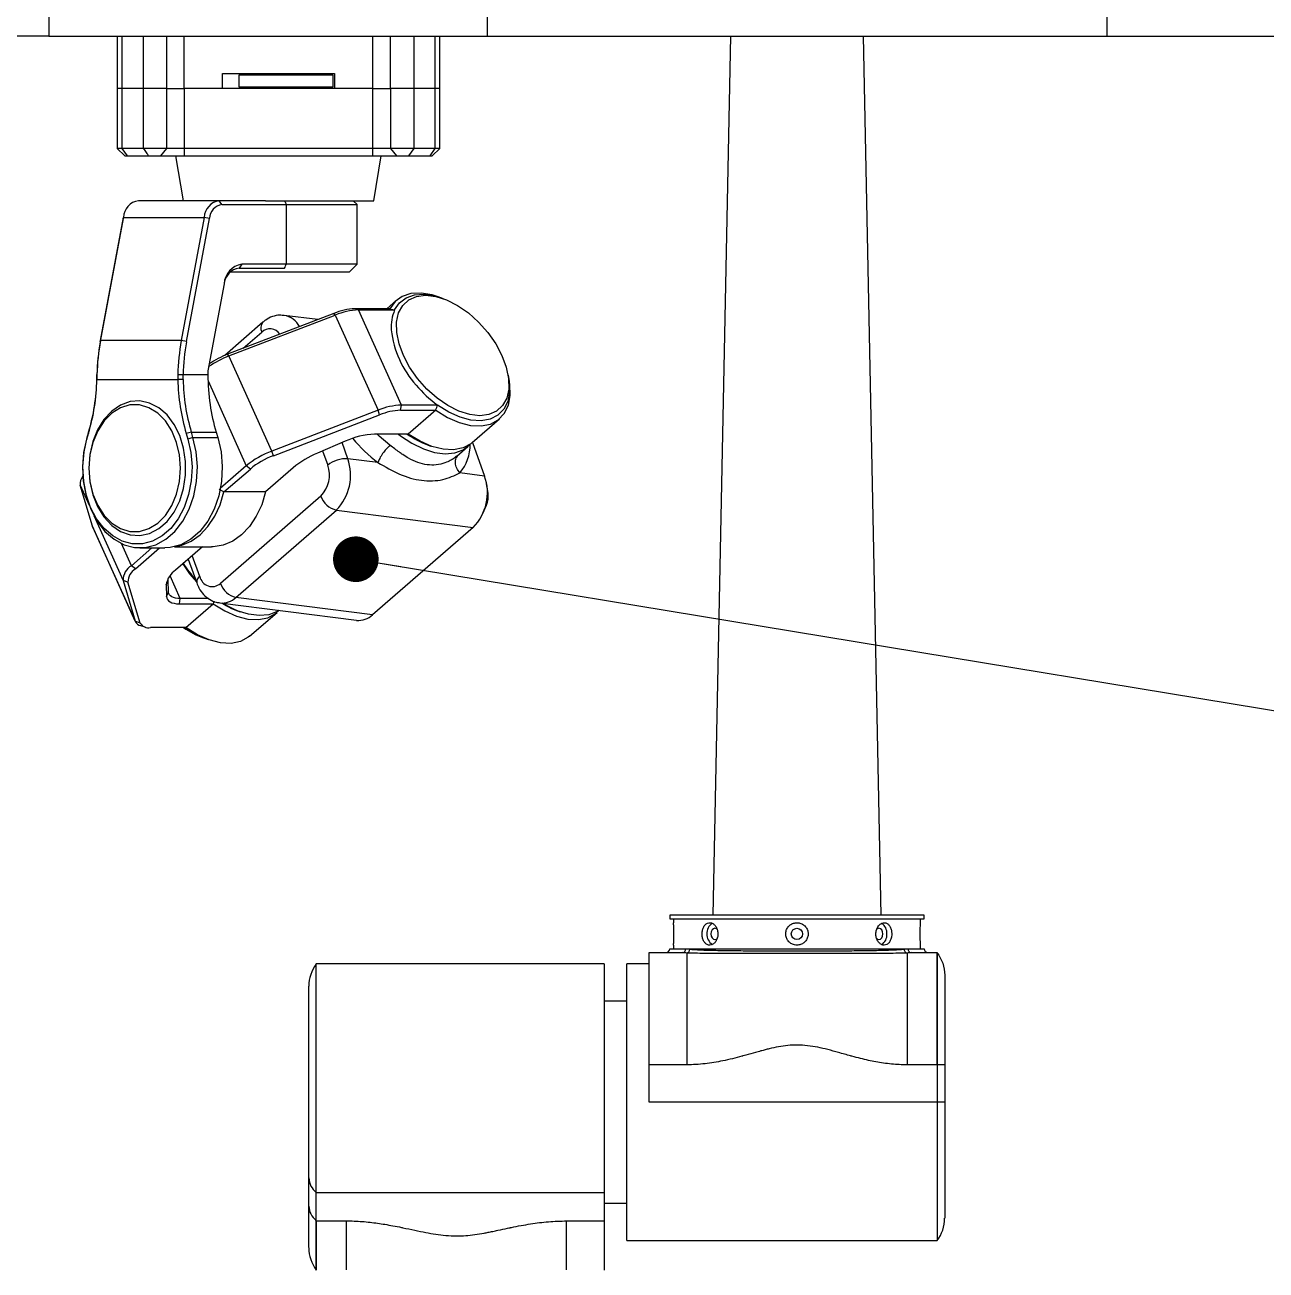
# Model space of a CAD drawing. Header units: millimetres. Extents: x 0 to 297, y 0 to 210.
# Drawn here: x 135.39 to 163.05, y 128.82 to 156.55 of the extents above; entities that cross this region are included whole.
import ezdxf

# ---------------------------------------------------------------- set-up
doc = ezdxf.new("R2010")
doc.units = ezdxf.units.MM
doc.layers.add('图框', color=7, linetype='Continuous')
doc.dimstyles.new('SLDDIMSTYLE0', dxfattribs={"dimtxt": 0.18, "dimasz": 1.016, "dimexe": 0, "dimexo": 0.0625, "dimgap": 0, "dimtad": 0, "dimtih": 1, "dimtoh": 1, "dimdec": 0, "dimrnd": 1e-09, "dimzin": 0, "dimdsep": 46, "dimtxsty": 'Standard', "dimblk1": 'DOT', "dimblk2": 'DOT', "dimsah": 1, "dimcen": 0.09, "dimadec": 0, "dimazin": 0, "dimtfac": 1.016, "dimtdec": 0, "dimtofl": 0, "dimtmove": 0, "dimatfit": 3, "dimldrblk": 'DOT', "dimfxl": 1, "dimfrac": 2, "dimtolj": 1, "dimtzin": 0, "dimarcsym": 0})

# ---------------------------------------------------------------- blocks, each defined once
blk = doc.blocks.new('_Dot')
at = {"color": 0, "linetype": 'ByBlock', "lineweight": -2}
blk.add_line((-0.5, 0), (-1, 0), dxfattribs=at)
at = {"color": 0, "linetype": 'ByBlock', "const_width": 0.5}
blk.add_lwpolyline([(-0.25, 0, 1), (0.25, 0, 1)], format="xyb", close=True, dxfattribs=at)

msp = doc.modelspace()

# ---------------------------------------------------------------- linework, layer by layer
at = {"color": 7, "linetype": 'Continuous', "lineweight": 25}
for p, q in [((135.928, 156.804), (135.928, 156.304)), ((145.691, 156.804), (145.691, 156.304)), ((159.499, 156.804), (159.499, 156.304)), ((135.928, 156.304), (125.928, 156.304)), ((135.928, 156.304), (145.691, 156.304)), ((137.453, 156.304), (137.453, 155.137)), ((137.558, 156.304), (137.558, 155.137)), ((138.032, 156.304), (138.032, 155.137)), ((138.547, 156.304), (138.547, 155.137)), ((138.947, 155.137), (138.947, 156.304)), ((143.141, 156.304), (143.141, 155.137)), ((143.542, 155.137), (143.542, 156.304)), ((144.057, 156.304), (144.057, 155.137)), ((144.53, 156.304), (144.53, 155.137)), ((144.636, 155.137), (144.636, 156.304)), ((145.691, 156.304), (159.499, 156.304)), ((151.112, 156.304), (150.72, 136.721)), ((154.47, 136.721), (154.078, 156.304)), ((159.499, 156.304), (169.262, 156.304)), ((139.794, 155.137), (139.794, 155.471)), ((139.794, 155.471), (142.294, 155.471)), ((140.161, 155.437), (140.161, 155.171)), ((142.261, 155.437), (140.161, 155.437)), ((142.261, 155.171), (142.261, 155.437)), ((142.294, 155.471), (142.294, 155.137)), ((137.453, 155.137), (137.453, 153.804)), ((137.558, 155.137), (137.453, 155.137)), ((137.558, 155.137), (137.453, 155.137)), ((137.558, 155.137), (137.558, 153.804)), ((138.032, 155.137), (137.558, 155.137)), ((138.032, 155.137), (137.558, 155.137)), ((138.032, 155.137), (138.032, 153.804)), ((138.547, 155.137), (138.032, 155.137)), ((138.547, 155.137), (138.032, 155.137)), ((138.547, 155.137), (138.547, 153.804)), ((138.547, 155.137), (138.947, 155.137)), ((138.547, 155.137), (138.947, 155.137)), ((138.947, 155.137), (138.947, 153.804)), ((143.141, 155.137), (138.947, 155.137)), ((139.794, 155.137), (138.947, 155.137)), ((140.161, 155.171), (142.261, 155.171)), ((143.141, 155.137), (142.294, 155.137)), ((143.141, 155.137), (143.141, 153.804)), ((143.141, 155.137), (143.542, 155.137)), ((143.141, 155.137), (143.542, 155.137)), ((143.542, 155.137), (143.542, 153.804)), ((144.057, 155.137), (143.542, 155.137)), ((144.057, 155.137), (143.542, 155.137)), ((144.057, 155.137), (144.057, 153.804)), ((144.53, 155.137), (144.057, 155.137)), ((144.53, 155.137), (144.057, 155.137)), ((144.53, 155.137), (144.53, 153.804)), ((144.636, 155.137), (144.53, 155.137)), ((144.636, 155.137), (144.53, 155.137)), ((144.636, 153.804), (144.636, 155.137)), ((137.453, 153.804), (137.619, 153.637)), ((137.558, 153.804), (137.453, 153.804)), ((138.032, 153.804), (137.558, 153.804)), ((137.558, 153.804), (137.676, 153.637)), ((138.547, 153.804), (138.032, 153.804)), ((138.547, 153.804), (138.414, 153.637)), ((138.947, 153.804), (138.547, 153.804)), ((138.947, 153.804), (138.947, 153.637)), ((143.141, 153.804), (138.947, 153.804)), ((143.542, 153.804), (143.141, 153.804)), ((143.141, 153.804), (143.141, 153.637)), ((144.057, 153.804), (143.542, 153.804)), ((143.542, 153.804), (143.675, 153.637)), ((144.057, 153.804), (143.939, 153.637)), ((144.53, 153.804), (144.057, 153.804)), ((144.53, 153.804), (144.413, 153.637)), ((144.469, 153.637), (144.636, 153.804)), ((144.636, 153.804), (144.53, 153.804)), ((137.619, 153.637), (137.676, 153.637)), ((137.676, 153.637), (138.15, 153.637)), ((138.15, 153.637), (138.414, 153.637)), ((138.414, 153.637), (138.947, 153.637)), ((138.753, 153.637), (138.919, 152.637)), ((138.947, 153.637), (143.141, 153.637)), ((143.141, 153.637), (143.675, 153.637)), ((143.169, 152.637), (143.336, 153.637)), ((143.675, 153.637), (143.939, 153.637)), ((143.939, 153.637), (144.413, 153.637)), ((144.413, 153.637), (144.469, 153.637)), ((139.725, 152.637), (137.924, 152.637)), ((139.785, 152.554), (139.725, 152.637)), ((140.753, 152.637), (139.725, 152.637)), ((140.753, 152.637), (143.169, 152.637)), ((142.794, 152.554), (142.711, 152.637)), ((139.785, 152.554), (141.218, 152.554)), ((141.218, 152.554), (141.218, 151.221)), ((141.218, 152.554), (142.794, 152.554)), ((142.794, 151.221), (142.794, 152.554)), ((137.585, 152.245), (137.075, 149.498)), ((137.079, 149.52), (137.589, 152.267)), ((137.585, 152.245), (137.589, 152.267)), ((137.589, 152.267), (139.39, 152.267)), ((139.39, 152.267), (138.88, 149.52)), ((138.995, 149.498), (139.506, 152.245)), ((139.506, 152.245), (139.39, 152.267)), ((140.225, 151.221), (140.165, 151.137)), ((141.218, 151.221), (140.225, 151.221)), ((142.794, 151.221), (141.218, 151.221)), ((142.628, 151.054), (142.794, 151.221)), ((139.973, 151.054), (142.628, 151.054)), ((140.165, 151.137), (141.18, 151.137)), ((139.834, 150.788), (139.473, 148.848)), ((143.676, 150.421), (143.457, 150.23)), ((144.662, 150.475), (144.6, 150.498)), ((144.723, 150.453), (144.662, 150.475)), ((142.279, 150.128), (139.91, 149.217)), ((139.941, 149.179), (142.31, 150.09)), ((141.918, 149.989), (141.172, 150.084)), ((142.31, 150.09), (142.279, 150.128)), ((142.31, 150.09), (143.265, 147.971)), ((142.828, 150.204), (142.745, 150.23)), ((143.528, 150.23), (142.745, 150.23)), ((143.783, 148.085), (142.828, 150.204)), ((142.828, 150.204), (143.633, 150.204)), ((140.696, 149.93), (139.846, 149.191)), ((137.075, 149.498), (137.079, 149.52)), ((138.88, 149.52), (137.079, 149.52)), ((138.995, 149.498), (138.88, 149.52)), ((140.259, 149.351), (140.671, 149.709)), ((139.941, 149.179), (139.91, 149.217)), ((140.897, 147.06), (139.941, 149.179)), ((136.999, 148.761), (137.001, 148.764)), ((137.001, 148.761), (136.999, 148.758)), ((136.999, 148.761), (136.999, 148.758)), ((137.001, 148.761), (137.001, 148.764)), ((138.802, 148.764), (138.802, 148.761)), ((138.802, 148.764), (138.92, 148.761)), ((138.92, 148.758), (138.802, 148.761)), ((138.92, 148.758), (138.92, 148.761)), ((139.473, 148.761), (138.92, 148.761)), ((139.473, 148.848), (139.473, 148.761)), ((146.164, 148.748), (146.15, 148.812)), ((146.177, 148.683), (146.164, 148.748)), ((136.997, 148.659), (136.999, 148.657)), ((136.997, 148.659), (136.997, 148.657)), ((136.999, 148.654), (136.997, 148.657)), ((136.999, 148.657), (138.802, 148.657)), ((136.999, 148.654), (136.999, 148.657)), ((138.802, 148.657), (138.92, 148.659)), ((138.802, 148.657), (138.802, 148.654)), ((138.92, 148.657), (138.802, 148.654)), ((138.92, 148.657), (138.92, 148.659)), ((139.475, 148.623), (140.328, 146.732)), ((143.265, 147.971), (140.897, 147.06)), ((140.93, 146.957), (143.298, 147.868)), ((143.298, 147.868), (143.265, 147.971)), ((143.764, 147.97), (143.783, 148.085)), ((143.764, 147.97), (144.548, 147.97)), ((144.588, 148.085), (143.783, 148.085)), ((144.548, 147.97), (143.937, 147.439)), ((145.362, 147.249), (145.972, 147.779)), ((136.775, 147.328), (136.811, 147.449)), ((136.778, 147.36), (136.775, 147.328)), ((136.814, 147.481), (136.778, 147.36)), ((136.814, 147.481), (136.811, 147.449)), ((139.103, 147.481), (138.989, 147.449)), ((138.989, 147.449), (139.026, 147.328)), ((139.139, 147.36), (139.026, 147.328)), ((139.139, 147.36), (139.103, 147.481)), ((139.103, 147.481), (139.657, 147.481)), ((139.139, 147.36), (139.693, 147.36)), ((139.657, 147.481), (139.693, 147.36)), ((143.937, 147.439), (143.188, 147.439)), ((140.93, 146.957), (140.897, 147.06)), ((142.532, 147.279), (141.913, 147.014)), ((142.027, 147.063), (142.142, 146.745)), ((142.589, 146.891), (142.46, 147.248)), ((144.376, 147.194), (144.438, 147.172)), ((145.015, 146.947), (145.26, 147.16)), ((145.366, 147.252), (145.636, 146.504)), ((143.259, 146.806), (142.589, 146.891)), ((136.685, 146.511), (136.644, 146.422)), ((140.328, 146.732), (139.749, 146.229)), ((139.83, 146.15), (140.418, 146.661)), ((140.418, 146.661), (140.328, 146.732)), ((141.373, 146.687), (140.755, 146.15)), ((145.636, 146.504), (145.088, 146.574)), ((136.899, 145.387), (136.626, 146.298)), ((136.626, 146.298), (136.826, 145.855)), ((145.715, 146.122), (145.681, 146.328)), ((141.989, 146.058), (139.75, 144.113)), ((140.755, 146.15), (139.83, 146.15)), ((140.095, 143.801), (142.334, 145.747)), ((142.334, 145.747), (145.381, 145.36)), ((145.598, 145.667), (145.681, 145.858)), ((137.854, 143.268), (136.899, 145.387)), ((136.904, 145.373), (136.899, 145.387)), ((136.904, 145.373), (137.859, 143.254)), ((136.93, 145.624), (137.582, 144.179)), ((145.381, 145.36), (143.142, 143.414)), ((137.769, 144.507), (137.547, 144.998)), ((138.225, 144.904), (137.769, 144.507)), ((137.858, 144.437), (138.396, 144.904)), ((137.958, 144.904), (138.513, 144.904)), ((138.727, 144.929), (139.553, 144.929)), ((139.35, 144.929), (138.753, 144.41)), ((139.032, 144.653), (139.223, 144.124)), ((139.293, 144.269), (139.125, 144.734)), ((137.858, 144.437), (137.769, 144.507)), ((138.857, 143.773), (138.628, 144.282)), ((137.69, 144.141), (137.582, 144.179)), ((137.582, 144.179), (137.854, 143.268)), ((137.963, 143.23), (137.69, 144.141)), ((138.542, 144.084), (138.587, 144.184)), ((138.542, 144.084), (138.551, 143.818)), ((138.596, 143.919), (138.587, 144.184)), ((138.551, 143.818), (138.596, 143.919)), ((138.838, 143.658), (138.857, 143.773)), ((139.489, 143.773), (138.857, 143.773)), ((143.142, 143.414), (140.095, 143.801)), ((138.838, 143.658), (139.587, 143.658)), ((138.977, 143.128), (139.587, 143.658)), ((139.737, 143.676), (142.784, 143.29)), ((140.128, 143.502), (140.19, 143.479)), ((140.401, 142.937), (141.012, 143.468)), ((137.963, 143.23), (137.854, 143.268)), ((137.971, 143.171), (138.068, 143.143)), ((138.977, 143.128), (138.193, 143.128)), ((139.354, 142.905), (139.416, 142.882)), ((139.416, 142.882), (139.477, 142.86)), ((149.762, 136.721), (149.762, 136.637)), ((155.428, 136.721), (149.762, 136.721)), ((149.762, 136.637), (152.595, 136.637)), ((149.845, 136.637), (149.845, 136.551)), ((152.595, 136.637), (155.428, 136.637)), ((155.345, 136.551), (155.345, 136.637)), ((155.428, 136.637), (155.428, 136.721)), ((149.762, 135.971), (150.118, 135.971)), ((149.845, 136.054), (149.845, 135.971)), ((150.118, 135.971), (150.207, 135.961)), ((150.118, 135.971), (155.072, 135.971)), ((154.983, 135.961), (155.072, 135.971)), ((155.072, 135.971), (155.428, 135.971)), ((155.345, 135.971), (155.345, 136.054)), ((149.303, 135.887), (150.046, 135.887)), ((155.145, 135.887), (155.72, 135.887)), ((148.303, 135.637), (141.887, 135.637)), ((141.887, 130.543), (141.887, 135.637)), ((141.887, 130.543), (141.887, 135.637)), ((148.303, 135.637), (148.303, 130.543)), ((149.303, 135.637), (148.803, 135.637)), ((148.803, 132.554), (148.803, 135.637)), ((141.72, 130.869), (141.72, 135.137)), ((148.803, 134.804), (148.303, 134.804)), ((150.141, 133.387), (149.303, 133.387)), ((149.303, 132.554), (149.303, 133.387)), ((155.72, 133.387), (155.049, 133.387)), ((155.72, 133.387), (155.72, 132.554)), ((155.72, 133.387), (155.72, 132.554)), ((155.887, 133.387), (155.887, 132.554)), ((148.803, 129.471), (148.803, 132.554)), ((155.72, 132.554), (149.303, 132.554)), ((155.887, 132.554), (155.72, 132.554)), ((155.72, 132.554), (155.72, 129.471)), ((155.72, 132.554), (155.72, 129.471)), ((155.887, 132.554), (155.887, 129.971)), ((141.72, 130.237), (141.72, 130.869)), ((141.887, 129.911), (141.887, 130.543)), ((141.887, 130.543), (148.303, 130.543)), ((141.887, 129.911), (141.887, 130.543)), ((148.303, 130.543), (148.303, 129.911)), ((148.303, 130.304), (148.803, 130.304)), ((141.887, 129.911), (142.558, 129.911)), ((147.465, 129.911), (148.303, 129.911)), ((148.803, 129.471), (155.72, 129.471))]:
    msp.add_line(p, q, dxfattribs=at)
at = {"color": 7, "linetype": 'Continuous', "lineweight": 25, "flags": 128}
for points in [[(144.6, 150.498), (144.468, 150.54), (144.222, 150.581), (143.997, 150.57), (143.802, 150.506), (143.644, 150.391), (143.528, 150.23)], [(143.633, 150.204), (143.74, 150.362), (143.889, 150.476), (144.073, 150.541), (144.287, 150.556), (144.522, 150.519), (144.662, 150.475)], [(143.828, 149.189), (143.731, 149.45), (143.68, 149.702), (143.677, 149.934), (143.722, 150.137), (143.813, 150.304), (143.947, 150.428), (144.118, 150.505), (144.321, 150.531), (144.547, 150.505), (144.787, 150.428), (145.033, 150.304), (145.275, 150.137), (145.503, 149.934), (145.709, 149.702), (145.885, 149.45), (146.024, 149.189), (146.121, 148.927), (146.172, 148.675), (146.175, 148.443), (146.131, 148.24), (146.039, 148.073), (145.905, 147.949), (145.734, 147.872), (145.531, 147.847), (145.305, 147.872), (145.065, 147.949), (144.819, 148.073), (144.577, 148.24), (144.349, 148.443), (144.143, 148.675), (143.967, 148.927), (143.828, 149.189)], [(144.548, 147.97), (144.809, 147.809), (145.07, 147.695), (145.323, 147.63), (145.558, 147.619), (145.766, 147.661), (145.941, 147.754), (146.076, 147.895), (146.166, 148.08), (146.207, 148.301), (146.2, 148.551), (146.177, 148.683)], [(146.164, 148.748), (146.185, 148.617), (146.192, 148.378), (146.151, 148.166), (146.063, 147.991), (145.931, 147.857), (145.762, 147.77), (145.56, 147.733), (145.333, 147.747), (145.09, 147.813), (144.838, 147.927), (144.588, 148.085)], [(136.82, 146.679), (136.842, 146.377), (136.908, 146.087), (137.014, 145.822), (137.156, 145.592), (137.329, 145.406), (137.525, 145.272), (137.737, 145.196), (137.955, 145.181), (138.171, 145.227), (138.376, 145.332), (138.562, 145.493), (138.72, 145.702), (138.845, 145.951), (138.931, 146.23), (138.975, 146.527), (138.975, 146.831), (138.931, 147.128), (138.845, 147.407), (138.72, 147.656), (138.562, 147.865), (138.376, 148.026), (138.171, 148.131), (137.955, 148.177), (137.737, 148.162), (137.525, 148.086), (137.329, 147.952), (137.156, 147.766), (137.014, 147.536), (136.908, 147.271), (136.842, 146.981), (136.82, 146.679)], [(136.822, 146.679), (136.844, 146.384), (136.91, 146.103), (137.017, 145.846), (137.16, 145.626), (137.332, 145.452), (137.527, 145.332), (137.736, 145.27), (137.949, 145.27), (138.158, 145.332), (138.353, 145.452), (138.525, 145.626), (138.668, 145.846), (138.775, 146.103), (138.841, 146.384), (138.863, 146.679), (138.841, 146.974), (138.775, 147.255), (138.668, 147.512), (138.525, 147.732), (138.353, 147.906), (138.158, 148.026), (137.949, 148.088), (137.736, 148.088), (137.527, 148.026), (137.332, 147.906), (137.16, 147.732), (137.017, 147.512), (136.91, 147.255), (136.844, 146.974), (136.822, 146.679)], [(136.778, 147.36), (136.707, 147.044), (136.68, 146.714), (136.698, 146.383), (136.759, 146.063), (136.863, 145.764), (137.004, 145.497), (137.179, 145.271), (137.382, 145.095), (137.604, 144.973), (137.839, 144.912), (138.078, 144.912), (138.312, 144.973), (138.535, 145.095), (138.737, 145.271), (138.912, 145.497), (139.054, 145.764), (139.157, 146.063), (139.219, 146.383), (139.237, 146.714), (139.21, 147.044), (139.139, 147.36)], [(139.026, 147.328), (139.093, 147.026), (139.119, 146.712), (139.102, 146.397), (139.043, 146.092), (138.945, 145.807), (138.809, 145.552), (138.643, 145.337), (138.45, 145.169), (138.238, 145.054), (138.014, 144.995), (137.787, 144.995), (137.563, 145.054), (137.351, 145.169), (137.158, 145.337), (136.991, 145.552), (136.856, 145.807), (136.758, 146.092), (136.699, 146.397), (136.682, 146.712), (136.708, 147.026), (136.775, 147.328)], [(139.693, 147.36), (139.764, 147.044), (139.791, 146.714), (139.773, 146.383), (139.712, 146.063), (139.608, 145.764), (139.467, 145.497), (139.291, 145.271), (139.089, 145.095), (138.867, 144.973), (138.632, 144.912), (138.513, 144.904)], [(143.528, 147.189), (143.286, 147.394), (143.24, 147.439)], [(143.718, 147.439), (143.765, 147.402), (144.018, 147.234), (144.274, 147.107), (144.524, 147.028), (144.76, 146.998), (144.974, 147.018), (145.159, 147.089), (145.308, 147.207), (145.317, 147.216)], [(143.913, 147.439), (144.126, 147.308), (144.376, 147.194)], [(145.362, 147.249), (145.33, 147.223), (145.156, 147.13), (144.947, 147.088), (144.712, 147.1), (144.46, 147.164), (144.198, 147.278), (143.937, 147.439)], [(138.768, 144.94), (138.888, 144.966), (139.1, 145.056), (139.297, 145.196), (139.474, 145.381), (139.625, 145.607), (139.745, 145.866), (139.83, 146.15)], [(140.755, 146.15), (140.67, 145.866), (140.55, 145.607), (140.399, 145.381), (140.222, 145.196), (140.025, 145.056), (139.812, 144.966), (139.592, 144.93), (139.553, 144.929)], [(138.911, 144.548), (139.063, 144.327), (139.216, 144.144)], [(138.587, 144.184), (138.589, 144.216), (138.593, 144.234)], [(138.551, 143.818), (138.556, 143.783), (138.571, 143.751), (138.595, 143.723), (138.628, 143.7), (138.669, 143.682), (138.718, 143.669), (138.775, 143.661), (138.838, 143.658)], [(138.857, 143.773), (138.799, 143.776), (138.748, 143.783), (138.704, 143.795), (138.666, 143.811), (138.636, 143.832), (138.615, 143.857), (138.601, 143.886), (138.596, 143.919)], [(139.587, 143.658), (139.848, 143.498), (140.11, 143.383), (140.362, 143.319), (140.597, 143.307), (140.806, 143.349), (140.98, 143.442), (141.06, 143.515)], [(139.782, 143.671), (139.995, 143.556), (140.128, 143.502)], [(140.128, 143.502), (139.878, 143.615), (139.782, 143.671)], [(141.052, 143.509), (141.012, 143.485), (140.827, 143.414), (140.613, 143.394), (140.377, 143.424), (140.127, 143.503), (139.871, 143.63), (139.809, 143.667)], [(138.953, 143.128), (139.165, 142.996), (139.416, 142.882)], [(140.401, 142.937), (140.37, 142.912), (140.195, 142.818), (139.987, 142.777), (139.752, 142.788), (139.499, 142.852), (139.238, 142.967), (138.977, 143.128)], [(150.817, 136.408), (150.802, 136.42), (150.768, 136.429), (150.735, 136.42), (150.706, 136.392), (150.687, 136.352), (150.68, 136.304), (150.687, 136.256), (150.706, 136.216), (150.735, 136.189), (150.768, 136.179), (150.802, 136.189), (150.816, 136.198)], [(154.51, 136.304), (154.503, 136.352), (154.484, 136.392), (154.456, 136.42), (154.422, 136.429), (154.388, 136.42), (154.371, 136.406)], [(154.374, 136.199), (154.388, 136.189), (154.422, 136.179), (154.456, 136.189), (154.484, 136.216), (154.503, 136.256), (154.51, 136.304)]]:
    msp.add_lwpolyline(points, dxfattribs=at)
at = {"color": 7, "linetype": 'Continuous', "lineweight": 25}
msp.add_circle((152.595, 136.304), 0.125, dxfattribs=at)
for centre, radius, start, end in [((137.986, 152.245), 0.398, 98.9574, 176.8166), ((139.787, 152.245), 0.398, 98.9574, 176.8166), ((139.837, 152.227), 0.331, 98.9574, 176.8166), ((140.297, 150.763), 0.464, 98.9574, 176.8166), ((140.225, 150.749), 0.393, 98.7746, 175.105), ((141.091, 149.616), 0.474, 27.2394, 80.2582), ((142.801, 148.861), 1.371, 92.3635, 112.4163), ((142.89, 148.682), 1.523, 92.3635, 112.4163), ((144.468, 149.833), 0.914, 156.0627, 184.5767), ((140.841, 149.802), 0.193, 138.4554, 208.5535), ((141.716, 148.662), 4.716, 169.5181, 178.7601), ((143.517, 148.662), 4.716, 169.5181, 178.7601), ((140.853, 149.523), 0.26, 32.7116, 134.2857), ((145.742, 150.005), 2.199, 186.3856, 222.1621), ((141.596, 148.661), 4.598, 169.5181, 178.7601), ((143.517, 148.661), 4.598, 169.5181, 178.7601), ((140.698, 147.19), 2.128, 110.8386, 124.5688), ((140.575, 147.458), 1.88, 110.7124, 124.8158), ((144.061, 148.76), 4.588, 179.984, 188.322), ((132.429, 148.748), 4.571, 343.4972, 358.8257), ((132.538, 148.748), 4.46, 343.4972, 358.8257), ((143.372, 148.748), 4.571, 181.1743, 196.5028), ((143.379, 148.748), 4.46, 181.1743, 196.5028), ((146.198, 150.288), 2.728, 220.1557, 233.8522), ((143.814, 148.721), 4.338, 188.2941, 196.6097), ((143.846, 146.563), 1.523, 92.3635, 112.4163), ((143.821, 146.6), 1.371, 92.3635, 112.4163), ((143.273, 145.666), 1.775, 92.7609, 114.6707), ((145.352, 149.556), 3.456, 219.8226, 232.7382), ((145.094, 149.108), 2.044, 234.7291, 249.459), ((141.585, 145.212), 1.972, 110.4163, 129.5869), ((144.341, 147.202), 0.975, 319.9323, 0.6595), ((141.549, 145.293), 1.775, 110.4163, 129.5869), ((142.721, 145.067), 2.108, 112.5415, 129.7619), ((141.517, 146.524), 0.663, 315.3679, 19.4669), ((142.551, 146.248), 0.643, 86.6297, 129.5176), ((141.547, 146.523), 1.105, 315.3679, 19.4669), ((136.875, 146.328), 0.25, 138.6703, 186.8665), ((144.595, 146.136), 1.105, 315.3679, 19.4669), ((142.446, 146.218), 0.485, 199.2603, 256.5551), ((145.242, 146.048), 0.478, 336.5949, 8.9483), ((141.392, 146.119), 2.921, 212.3016, 221.3308), ((137.967, 144.177), 0.385, 120.9989, 179.712), ((138.037, 144.139), 0.347, 120.9989, 179.712), ((139.032, 143.998), 0.498, 124.1309, 170.0871), ((139.368, 144.143), 0.146, 120.8947, 187.3922), ((139.565, 144.318), 0.277, 190.3498, 311.9936), ((140.208, 144.273), 0.485, 199.2603, 256.5551), ((139.781, 144.127), 0.453, 264.4125, 313.9546), ((142.828, 143.74), 0.453, 264.4125, 313.9546), ((138.002, 143.328), 0.159, 201.9438, 258.9332), ((138.15, 143.341), 0.218, 210.669, 281.4258), ((140.016, 144.686), 1.9, 235.0821, 249.603), ((150.869, 136.304), 0.284, 123.9975, 236.2588), ((154.35, 136.327), 0.25, 354.6328, 57.8054), ((154.353, 136.28), 0.247, 300.2335, 5.6165), ((149.678, 135.971), 0.0833, 270, 0), ((155.512, 135.971), 0.0833, 180, 270), ((142.553, 135.137), 0.833, 143.1301, 180), ((142.158, 130.887), 0.438, 182.3619, 231.7756), ((155.053, 129.971), 0.833, 323.1301, 0), ((142.553, 129.314), 0.833, 180.0001, 216.741)]:
    msp.add_arc(centre, radius, start, end, dxfattribs=at)
for points, knots in [([(138.032, 153.804), (138.054, 153.773), (138.093, 153.717), (138.132, 153.662), (138.15, 153.637)], [0, 0, 0, 0, 0.56, 1, 1, 1, 1]), ([(141.18, 152.637), (141.187, 152.622), (141.2, 152.594), (141.213, 152.566), (141.218, 152.554)], [0, 0, 0, 0, 0.560006, 1, 1, 1, 1]), ([(141.18, 151.137), (141.187, 151.153), (141.2, 151.181), (141.213, 151.208), (141.218, 151.221)], [0, 0, 0, 0, 0.560006, 1, 1, 1, 1]), ([(141.173, 150.077), (141.14, 150.082), (141.052, 150.096), (140.908, 150.061), (140.782, 150), (140.717, 149.947), (140.696, 149.93)], [0, 0, 0, 0, 0.192164, 0.520512, 0.844017, 1, 1, 1, 1]), ([(143.528, 150.23), (143.548, 150.225), (143.583, 150.216), (143.617, 150.208), (143.633, 150.204)], [0, 0, 0, 0, 0.560006, 1, 1, 1, 1]), ([(136.999, 148.758), (136.999, 148.74), (136.998, 148.707), (136.997, 148.674), (136.997, 148.659)], [0, 0, 0, 0, 0.55858, 1, 1, 1, 1]), ([(136.999, 148.657), (136.999, 148.676), (137, 148.711), (137.001, 148.746), (137.001, 148.761)], [0, 0, 0, 0, 0.561426, 1, 1, 1, 1]), ([(138.802, 148.761), (138.802, 148.742), (138.801, 148.707), (138.802, 148.672), (138.802, 148.657)], [0, 0, 0, 0, 0.558583, 1, 1, 1, 1]), ([(138.92, 148.659), (138.919, 148.678), (138.919, 148.711), (138.92, 148.744), (138.92, 148.758)], [0, 0, 0, 0, 0.561422, 1, 1, 1, 1]), ([(144.548, 147.97), (144.555, 147.991), (144.569, 148.03), (144.582, 148.068), (144.588, 148.085)], [0, 0, 0, 0, 0.560006, 1, 1, 1, 1]), ([(144.902, 146.867), (144.893, 146.862), (144.846, 146.835), (144.677, 146.761), (144.355, 146.721), (144.036, 146.842), (143.833, 146.968), (143.696, 147.063), (143.599, 147.135), (143.528, 147.189)], [0, 0, 0, 0, 0.026194, 0.12403, 0.415694, 0.707257, 0.801495, 0.853869, 1, 1, 1, 1]), ([(143.259, 146.806), (143.421, 146.712), (143.753, 146.519), (144.229, 146.386), (144.715, 146.397), (144.966, 146.516), (145.088, 146.574)], [0, 0, 0, 0, 0.24377, 0.499967, 0.756267, 1, 1, 1, 1]), ([(145.012, 146.951), (144.985, 146.927), (144.954, 146.898), (144.912, 146.873), (144.904, 146.868), (144.902, 146.867)], [0, 0, 0, 0, 0.800315, 0.9617588, 1, 1, 1, 1]), ([(145.088, 146.574), (145.061, 146.609), (145.007, 146.678), (144.98, 146.798), (144.988, 146.894), (145.02, 146.934), (145.03, 146.946)], [0, 0, 0, 0, 0.290406, 0.580812, 0.871218, 1, 1, 1, 1]), ([(139.83, 146.15), (139.81, 146.16), (139.774, 146.179), (139.737, 146.197), (139.721, 146.204)], [0, 0, 0, 0, 0.560006, 1, 1, 1, 1]), ([(139.223, 144.124), (139.239, 144.086), (139.277, 143.991), (139.37, 143.862), (139.503, 143.754), (139.629, 143.691), (139.709, 143.685), (139.735, 143.683)], [0, 0, 0, 0, 0.168317, 0.418425, 0.657375, 0.889852, 1, 1, 1, 1]), ([(139.607, 143.714), (139.606, 143.713), (139.6, 143.694), (139.593, 143.675), (139.587, 143.658)], [0, 0, 0, 0, 0.096805, 1, 1, 1, 1]), ([(149.856, 136.304), (149.856, 136.332), (149.856, 136.388), (149.852, 136.463), (149.848, 136.519), (149.845, 136.551), (149.845, 136.551), (149.845, 136.551)], [0, 0, 0, 0, 0.214234, 0.428446, 0.643215, 0.858351, 1, 1, 1, 1]), ([(150.835, 136.304), (150.833, 136.332), (150.829, 136.388), (150.796, 136.463), (150.749, 136.52), (150.69, 136.553), (150.63, 136.557), (150.573, 136.533), (150.527, 136.484), (150.495, 136.414), (150.48, 136.332), (150.483, 136.247), (150.504, 136.168), (150.542, 136.104), (150.592, 136.063), (150.651, 136.049), (150.711, 136.064), (150.766, 136.105), (150.809, 136.169), (150.832, 136.239), (150.834, 136.286), (150.835, 136.304)], [0, 0, 0, 0, 0.053537, 0.10707, 0.160741, 0.214504, 0.268116, 0.321571, 0.375106, 0.428834, 0.482568, 0.53611, 0.589561, 0.643165, 0.696926, 0.750605, 0.804091, 0.857574, 0.911247, 0.965009, 1, 1, 1, 1]), ([(152.595, 136.054), (152.623, 136.057), (152.679, 136.062), (152.754, 136.105), (152.811, 136.168), (152.844, 136.248), (152.848, 136.333), (152.824, 136.415), (152.775, 136.484), (152.705, 136.534), (152.623, 136.557), (152.538, 136.552), (152.459, 136.519), (152.395, 136.462), (152.354, 136.387), (152.34, 136.303), (152.355, 136.219), (152.396, 136.144), (152.46, 136.088), (152.53, 136.058), (152.577, 136.055), (152.595, 136.054)], [0, 0, 0, 0, 0.053538, 0.107071, 0.160741, 0.214504, 0.268117, 0.32157, 0.375105, 0.428833, 0.482567, 0.536109, 0.589562, 0.643166, 0.696927, 0.750606, 0.804091, 0.857573, 0.911246, 0.965008, 1, 1, 1, 1]), ([(154.708, 136.304), (154.707, 136.332), (154.703, 136.388), (154.675, 136.463), (154.633, 136.52), (154.579, 136.553), (154.519, 136.557), (154.46, 136.533), (154.408, 136.484), (154.37, 136.414), (154.352, 136.332), (154.356, 136.247), (154.381, 136.168), (154.425, 136.104), (154.48, 136.063), (154.541, 136.049), (154.599, 136.064), (154.649, 136.105), (154.686, 136.169), (154.706, 136.239), (154.708, 136.286), (154.708, 136.304)], [0, 0, 0, 0, 0.053537, 0.10707, 0.160741, 0.214504, 0.268116, 0.321571, 0.375106, 0.428834, 0.482568, 0.53611, 0.589561, 0.643165, 0.696926, 0.750605, 0.804091, 0.857574, 0.911247, 0.965009, 1, 1, 1, 1]), ([(155.345, 136.551), (155.345, 136.552), (155.345, 136.555), (155.343, 136.532), (155.339, 136.484), (155.335, 136.414), (155.333, 136.332), (155.334, 136.247), (155.337, 136.168), (155.341, 136.105), (155.344, 136.062), (155.345, 136.057), (155.345, 136.054)], [0, 0, 0, 0, 0.036426, 0.143334, 0.250401, 0.357854, 0.46532, 0.572401, 0.679301, 0.786506, 0.894025, 1, 1, 1, 1]), ([(149.845, 136.054), (149.845, 136.054), (149.845, 136.049), (149.846, 136.066), (149.849, 136.105), (149.853, 136.169), (149.856, 136.239), (149.856, 136.286), (149.856, 136.304)], [0, 0, 0, 0, 0.002759, 0.216631, 0.430489, 0.645107, 0.860084, 1, 1, 1, 1]), ([(150.144, 135.879), (150.152, 135.881), (150.168, 135.886), (150.187, 135.904), (150.202, 135.929), (150.206, 135.949), (150.207, 135.96), (150.207, 135.961)], [0, 0, 0, 0, 0.239066, 0.478129, 0.717267, 0.98235, 1, 1, 1, 1]), ([(150.207, 135.961), (150.322, 135.954), (150.53, 135.943), (150.926, 135.936), (151.334, 135.931), (151.782, 135.927), (152.21, 135.924), (152.548, 135.924), (152.882, 135.924), (153.258, 135.926), (153.711, 135.93), (154.133, 135.934), (154.588, 135.941), (154.834, 135.953), (154.983, 135.961)], [0, 0, 0, 0, 0.10371, 0.186632, 0.271959, 0.354879, 0.440204, 0.5016, 0.533687, 0.616594, 0.701905, 0.784283, 0.869017, 1, 1, 1, 1]), ([(154.983, 135.961), (154.983, 135.96), (154.984, 135.949), (154.988, 135.929), (155.003, 135.904), (155.022, 135.886), (155.038, 135.881), (155.046, 135.879)], [0, 0, 0, 0, 0.01765, 0.282735, 0.521873, 0.760935, 1, 1, 1, 1]), ([(149.303, 133.387), (149.303, 133.525), (149.303, 133.799), (149.303, 134.163), (149.303, 134.474), (149.303, 134.732), (149.303, 135.024), (149.303, 135.276), (149.303, 135.48), (149.303, 135.614), (149.303, 135.728), (149.303, 135.85), (149.303, 135.873), (149.303, 135.887)], [0, 0, 0, 0, 0.125251, 0.248602, 0.334721, 0.417798, 0.498535, 0.628852, 0.689856, 0.748951, 0.813023, 0.874513, 1, 1, 1, 1]), ([(150.141, 135.877), (150.109, 135.882), (150.076, 135.887), (150.046, 135.887), (150.046, 135.887)], [0, 0, 0, 0, 0.999972, 1, 1, 1, 1]), ([(150.144, 135.879), (150.144, 135.879), (150.143, 135.879), (150.142, 135.878), (150.141, 135.878), (150.141, 135.877), (150.141, 135.877)], [0, 0, 0, 0, 0.185202, 0.422569, 0.85561, 1, 1, 1, 1]), ([(150.141, 135.877), (150.141, 135.868), (150.141, 135.839), (150.141, 135.717), (150.141, 135.481), (150.141, 135.153), (150.141, 134.754), (150.141, 134.31), (150.141, 133.849), (150.141, 133.539), (150.141, 133.387)], [0, 0, 0, 0, 0.049991, 0.157194, 0.27716, 0.410457, 0.554709, 0.705035, 0.85538, 1, 1, 1, 1]), ([(155.046, 135.879), (154.885, 135.874), (154.625, 135.866), (154.158, 135.866), (153.732, 135.866), (153.269, 135.867), (152.889, 135.868), (152.548, 135.868), (152.211, 135.868), (151.779, 135.867), (151.327, 135.865), (150.906, 135.866), (150.496, 135.867), (150.269, 135.875), (150.144, 135.879)], [0, 0, 0, 0, 0.132511, 0.21483, 0.299358, 0.381822, 0.466572, 0.498425, 0.559393, 0.641903, 0.7267, 0.809645, 0.894856, 1, 1, 1, 1]), ([(155.049, 135.877), (155.049, 135.878), (155.049, 135.878), (155.048, 135.878), (155.047, 135.879), (155.046, 135.879), (155.046, 135.879)], [0, 0, 0, 0, 0.356765, 0.716578, 0.907676, 1, 1, 1, 1]), ([(155.145, 135.887), (155.145, 135.887), (155.114, 135.887), (155.082, 135.882), (155.049, 135.877)], [0, 0, 0, 0, 0.000028, 1, 1, 1, 1]), ([(155.049, 135.877), (155.049, 135.868), (155.049, 135.839), (155.049, 135.717), (155.049, 135.481), (155.049, 135.153), (155.049, 134.754), (155.049, 134.31), (155.049, 133.849), (155.049, 133.539), (155.049, 133.387)], [0, 0, 0, 0, 0.049991, 0.157194, 0.27716, 0.410457, 0.554709, 0.705035, 0.85538, 1, 1, 1, 1]), ([(155.72, 133.387), (155.72, 133.526), (155.72, 133.801), (155.72, 134.166), (155.72, 134.477), (155.72, 134.734), (155.72, 135.025), (155.72, 135.277), (155.72, 135.48), (155.72, 135.614), (155.72, 135.728), (155.72, 135.85), (155.72, 135.873), (155.72, 135.887)], [0, 0, 0, 0, 0.125879, 0.249836, 0.335617, 0.418381, 0.498821, 0.629083, 0.690065, 0.749143, 0.813159, 0.874611, 1, 1, 1, 1]), ([(155.72, 135.887), (155.72, 135.884), (155.72, 135.876), (155.72, 135.818), (155.72, 135.729), (155.72, 135.577), (155.72, 135.384), (155.72, 135.162), (155.72, 134.924), (155.72, 134.606), (155.72, 134.078), (155.72, 133.662), (155.72, 133.387)], [0, 0, 0, 0, 0.062163, 0.125479, 0.187034, 0.2512, 0.371029, 0.434611, 0.501431, 0.623171, 0.751017, 1, 1, 1, 1]), ([(155.887, 135.387), (155.887, 135.384), (155.887, 135.376), (155.887, 135.316), (155.887, 135.232), (155.887, 135.098), (155.887, 134.892), (155.887, 134.618), (155.887, 134.32), (155.887, 133.914), (155.887, 133.597), (155.887, 133.387)], [0, 0, 0, 0, 0.061289, 0.12598, 0.186487, 0.25171, 0.370284, 0.500908, 0.623027, 0.75096, 1, 1, 1, 1]), ([(155.049, 133.387), (154.992, 133.388), (154.875, 133.39), (154.699, 133.404), (154.525, 133.425), (154.354, 133.453), (154.184, 133.488), (154.007, 133.53), (153.875, 133.564), (153.711, 133.609), (153.531, 133.66), (153.288, 133.727), (153.059, 133.781), (152.832, 133.818), (152.608, 133.832), (152.392, 133.821), (152.184, 133.791), (152.017, 133.755), (151.885, 133.722), (151.784, 133.695), (151.64, 133.655), (151.51, 133.618), (151.413, 133.591), (151.384, 133.583), (151.375, 133.581), (151.371, 133.58), (151.37, 133.579), (151.37, 133.579), (151.37, 133.579), (151.37, 133.579), (151.37, 133.579), (151.37, 133.579), (151.37, 133.579), (151.37, 133.579), (151.229, 133.541), (150.957, 133.474), (150.547, 133.402), (150.277, 133.392), (150.141, 133.387)], [0, 0, 0, 0, 0.034342, 0.069588, 0.10582, 0.139907, 0.17327, 0.209602, 0.24893, 0.255441, 0.311434, 0.361039, 0.40671, 0.452422, 0.499167, 0.540846, 0.581893, 0.62517, 0.64283, 0.663762, 0.68797, 0.732216, 0.744723, 0.748572, 0.750028, 0.750509, 0.75069, 0.750763, 0.750795, 0.750808, 0.750814, 0.750817, 0.750818, 0.750818, 0.750819, 0.838188, 0.918513, 1, 1, 1, 1]), ([(141.72, 129.317), (141.72, 129.316), (141.72, 129.313), (141.72, 129.361), (141.72, 129.467), (141.72, 129.619), (141.72, 129.857), (141.72, 130.086), (141.72, 130.237)], [0, 0, 0, 0, 0.039203, 0.191451, 0.359171, 0.51597, 0.680236, 1, 1, 1, 1]), ([(141.887, 129.911), (141.887, 129.809), (141.887, 129.606), (141.887, 129.372), (141.887, 129.191), (141.887, 129.059), (141.887, 128.929), (141.887, 128.848), (141.887, 128.815), (141.887, 128.816), (141.887, 128.816)], [0, 0, 0, 0, 0.17381, 0.344966, 0.46341, 0.577688, 0.688756, 0.868618, 0.952821, 1, 1, 1, 1]), ([(141.887, 128.822), (141.887, 128.824), (141.887, 128.828), (141.887, 128.885), (141.887, 128.971), (141.887, 129.119), (141.887, 129.415), (141.887, 129.714), (141.887, 129.911)], [0, 0, 0, 0, 0.124496, 0.213, 0.306011, 0.47547, 0.653426, 1, 1, 1, 1]), ([(142.558, 129.911), (142.615, 129.911), (142.731, 129.909), (142.907, 129.899), (143.082, 129.883), (143.253, 129.861), (143.422, 129.835), (143.599, 129.803), (143.732, 129.777), (143.896, 129.743), (144.075, 129.704), (144.319, 129.653), (144.548, 129.613), (144.775, 129.585), (144.999, 129.575), (145.215, 129.583), (145.423, 129.605), (145.589, 129.633), (145.722, 129.658), (145.823, 129.678), (145.967, 129.708), (146.097, 129.736), (146.194, 129.757), (146.223, 129.763), (146.232, 129.765), (146.235, 129.765), (146.236, 129.766), (146.237, 129.766), (146.237, 129.766), (146.237, 129.766), (146.237, 129.766), (146.237, 129.766), (146.237, 129.766), (146.237, 129.766), (146.378, 129.795), (146.649, 129.846), (147.06, 129.9), (147.33, 129.908), (147.465, 129.911)], [0, 0, 0, 0, 0.034342, 0.069588, 0.10582, 0.139907, 0.17327, 0.209602, 0.24893, 0.255441, 0.311434, 0.361039, 0.40671, 0.452422, 0.499167, 0.540846, 0.581893, 0.62517, 0.64283, 0.663762, 0.68797, 0.732216, 0.744723, 0.748572, 0.750028, 0.750509, 0.75069, 0.750763, 0.750795, 0.750808, 0.750814, 0.750817, 0.750818, 0.750818, 0.750819, 0.838188, 0.918513, 1, 1, 1, 1]), ([(142.558, 128.822), (142.558, 128.82), (142.558, 128.808), (142.558, 128.885), (142.558, 129.041), (142.558, 129.282), (142.558, 129.571), (142.558, 129.799), (142.558, 129.911)], [0, 0, 0, 0, 0.039486, 0.216612, 0.408294, 0.608049, 0.807828, 1, 1, 1, 1]), ([(147.465, 128.822), (147.465, 128.82), (147.465, 128.808), (147.465, 128.885), (147.465, 129.041), (147.465, 129.282), (147.465, 129.571), (147.465, 129.799), (147.465, 129.911)], [0, 0, 0, 0, 0.0394857, 0.216612, 0.4082941, 0.608049, 0.8078284, 1, 1, 1, 1]), ([(148.303, 129.911), (148.303, 129.809), (148.303, 129.608), (148.303, 129.373), (148.303, 129.193), (148.303, 129.059), (148.303, 128.93), (148.303, 128.849), (148.303, 128.815), (148.303, 128.816), (148.303, 128.816)], [0, 0, 0, 0, 0.174238, 0.345834, 0.465635, 0.581205, 0.693519, 0.874805, 0.959668, 1, 1, 1, 1])]:
    msp.add_open_spline(points, degree=3, knots=knots, dxfattribs=at)
for points in [[(143.528, 147.189), (143.5, 147.163), (143.445, 147.11), (143.363, 147.004), (143.294, 146.895), (143.271, 146.836), (143.259, 146.806)], [(150.046, 135.887), (150.055, 135.889), (150.074, 135.891), (150.098, 135.91), (150.115, 135.938), (150.117, 135.96), (150.118, 135.971)], [(155.072, 135.971), (155.073, 135.96), (155.075, 135.938), (155.092, 135.91), (155.116, 135.891), (155.135, 135.889), (155.145, 135.887)], [(155.72, 135.887), (155.768, 135.811), (155.864, 135.658), (155.879, 135.477), (155.887, 135.387)], [(155.887, 133.387), (155.879, 133.387), (155.864, 133.387), (155.768, 133.387), (155.72, 133.387)], [(141.72, 130.237), (141.728, 130.179), (141.743, 130.061), (141.839, 129.961), (141.887, 129.911)]]:
    msp.add_open_spline(points, degree=3, dxfattribs=at)

# ---------------------------------------------------------------- leaders
at = {"layer": '图框'}
msp.add_leader([(142.768, 144.651), (196.665, 135.766)], dimstyle='SLDDIMSTYLE0', dxfattribs=at)

doc.saveas('drawing.dxf')
